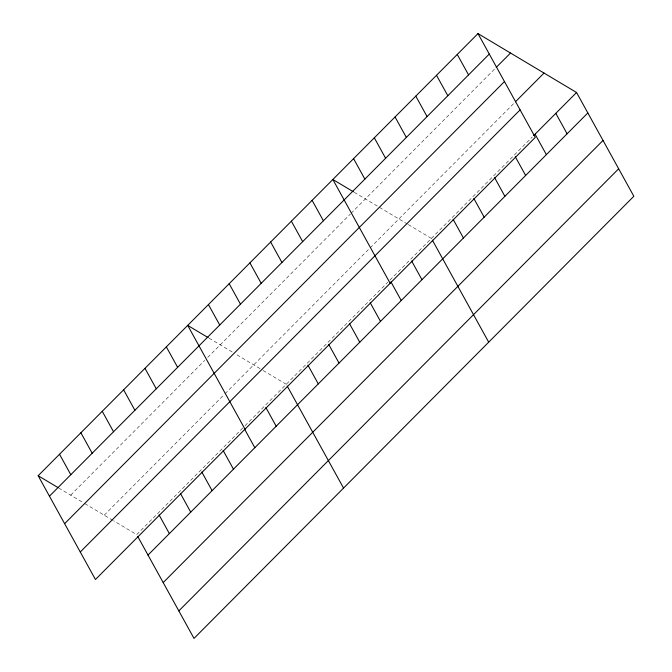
<?xml version="1.0" encoding="UTF-8"?>
<svg xmlns="http://www.w3.org/2000/svg" width="672" height="672" viewBox="0 0 672 672"><rect width="100%" height="100%" fill="white"/><g stroke="black" fill="none" stroke-linecap="round" stroke-linejoin="round"><path stroke-width="0.5" stroke-dasharray="3.36 2.52" d="M70.686 495.155L204.758 360.385M207.707 357.428L350.356 214.032M351.07 213.31L495.499 68.132M104.194 515.18L224.272 394.481M225.002 393.742L514.71 102.53M242.794 427.988L136.718 534.618L113.61 520.808M245.003 425.762L387.786 282.24M389.936 280.081L532.216 137.054M354.245 192.284L378.596 206.842M379.478 207.371L407.442 224.078M408.299 224.591L431.407 238.4M209.101 338.184L232.571 352.212M236.981 354.85L262.298 369.978M263.147 370.49L286.255 384.3M58.699 487.998L83.908 503.059M84.79 503.588L112.753 520.296"/><path stroke-width="1.01" d="M477.994 33.6L535.282 137.382L95.449 579.508L38.161 475.726L477.994 33.6L576.551 92.492L633.839 196.274L194.006 638.4L137.701 536.399M49.451 496.18L489.283 54.054M496.222 67.41L510.518 53.038M64.63 523.673L504.462 81.556M515.424 101.808L544.026 73.063M80.27 552.006L520.103 109.88M533.652 135.618L576.551 92.492M148.008 555.072L587.84 112.946M163.187 582.574L603.019 140.448M178.828 610.898L618.66 168.781M353.388 191.772L332.85 179.5L390.138 283.282M208.244 337.68L187.706 325.399L244.994 429.181M38.161 475.726L57.842 487.486M555.811 113.341L567.109 133.795M535.08 134.182L546.37 154.636M515.323 156.803L525.638 175.476M457.262 54.44L468.552 74.894M494.592 177.643L504.899 196.325M436.523 75.289L447.812 95.743M473.852 198.492L484.168 217.165M415.792 96.13L427.081 116.584M453.121 219.332L463.428 238.006M395.052 116.97L406.342 137.424M432.39 240.173L488.695 342.174M374.321 137.819L385.61 158.273M411.65 261.022L421.957 279.695M353.581 158.659L364.879 179.113M390.919 281.862L401.226 300.535M370.18 302.702L380.495 321.384M312.11 200.34L323.408 220.794M349.448 323.551L359.755 342.224M291.379 221.189L302.669 241.643M328.709 344.392L339.024 363.065M270.648 242.029L281.938 262.483M307.978 365.232L318.284 383.905M249.908 262.87L261.198 283.324M287.238 386.072L343.552 488.082M229.177 283.718L240.467 304.172M265.877 407.551L276.184 426.224M208.438 304.559L219.727 325.013M244.516 429.022L254.822 447.703M166.337 346.878L177.635 367.332M223.154 450.5L233.461 469.174M144.976 368.348L156.265 388.802M201.785 471.971L212.1 490.652M123.614 389.827L134.904 410.281M180.424 493.45L190.73 512.123M102.253 411.298L113.543 431.752M159.062 514.92L169.369 533.602M80.884 432.776L92.182 453.23M59.522 454.247L70.812 474.701"/></g></svg>
